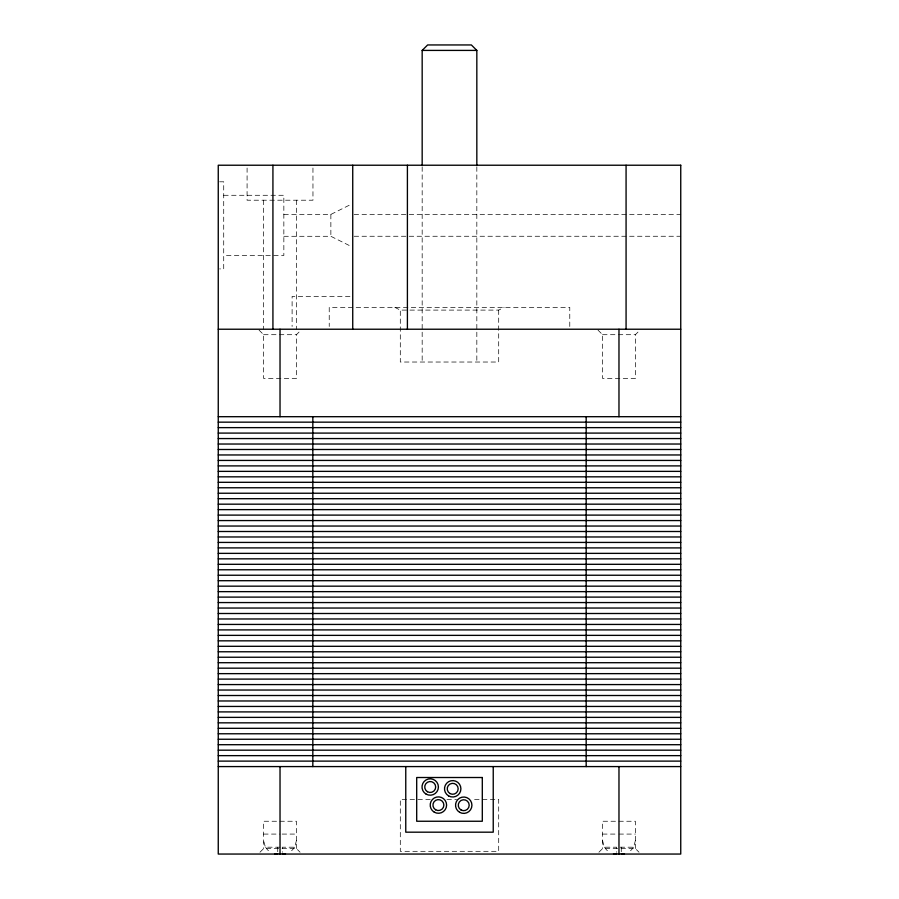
<?xml version="1.0" encoding="UTF-8"?>
<svg xmlns="http://www.w3.org/2000/svg" width="899" height="899" viewBox="0 0 899 899"><rect width="100%" height="100%" fill="white"/><g stroke="black" fill="none" stroke-linecap="round" stroke-linejoin="round"><path stroke-width="0.67" stroke-dasharray="4.5 3.37" d="M296.423 840.644L294.681 847.195L282.32 847.195L282.32 852.274M635.368 840.644L633.626 847.195L618.973 847.195M294.378 847.195L293.793 848.207A13.451 13.451 0 0 1 289.422 852.274M633.323 847.195L632.739 848.207A13.451 13.451 0 0 1 628.367 852.274M259.069 330.135L263.632 334.698L263.632 378.434L296.423 378.434L296.423 334.698L300.985 330.135M598.015 330.135L602.577 334.698L602.577 378.434L635.368 378.434L635.368 334.698L639.931 330.135M259.98 852.23L263.632 848.577L296.423 848.577L300.075 852.23M598.925 852.23L602.577 848.577L635.368 848.577L639.02 852.23M283.848 214.423L330.866 214.423L350.307 204.702M394.83 307.357L400.302 310.099L498.698 310.099L504.17 307.357M219.614 181.8L223.716 181.8L223.716 268.913L219.614 268.913M223.716 195.285L283.848 195.285L283.848 255.428L223.716 255.428M354.139 214.456L680.745 214.456M283.848 236.291L330.866 236.291L350.307 246.011M354.139 236.257L680.745 236.257M349.947 296.423L292.108 296.423L292.108 326.494M263.632 334.698L296.423 334.698M602.577 334.698L635.368 334.698M430.273 799.38L400.302 799.38L400.302 851.319L498.698 851.319L498.698 799.38L471.368 799.38M446.949 799.38L456.58 799.38M263.632 834.081L280.027 834.081M282.151 834.081L296.423 834.081M602.577 834.081L616.849 834.081M618.973 834.081L635.368 834.081M280.027 847.195L265.374 847.195L263.632 840.644M604.622 847.195L605.207 848.207A13.451 13.451 0 0 0 609.578 852.274M265.677 847.195L266.261 848.207A13.451 13.451 0 0 0 270.633 852.274M602.577 840.644L604.319 847.195L616.68 847.195L616.68 852.274M635.368 848.577L635.368 821.248L602.577 821.248L602.577 848.577M621.265 847.195L621.265 852.274M569.775 326.494L569.775 307.357L329.225 307.357L329.225 326.494M498.698 310.099L498.698 362.027L400.302 362.027L400.302 310.099M476.83 166.922L476.83 362.027M422.17 166.922L422.17 362.027M330.866 214.423L330.866 236.291M312.953 168.023L312.964 200.207L247.079 200.207L247.09 168.023M296.423 200.207L296.423 329.225M296.423 848.577L296.423 821.248L263.632 821.248L263.632 848.577M277.735 847.195L277.735 852.274M263.632 200.207L263.632 329.225"/><path stroke-width="1.35" d="M422.17 165.517L422.17 50.411L427.632 44.95L471.368 44.95L476.83 50.411L476.83 165.517M285.489 853.747L282.32 853.747M624.434 853.747L621.265 853.747M422.17 50.411L476.83 50.411M218.255 329.225L680.745 329.225M218.255 416.698L680.745 416.698M218.255 422.159L680.745 422.159M218.255 427.632L680.745 427.632M218.255 433.093L680.745 433.093M218.255 438.566L680.745 438.566M218.255 444.027L680.745 444.027M218.255 449.5L680.745 449.5M218.255 454.961L680.745 454.961M218.255 460.434L680.745 460.434M218.255 465.896L680.745 465.896M218.255 471.368L680.745 471.368M218.255 476.83L680.745 476.83M218.255 482.302L680.745 482.302M218.255 487.764L680.745 487.764M218.255 493.236L680.745 493.236M218.255 498.698L680.745 498.698M218.255 504.17L680.745 504.17M218.255 509.632L680.745 509.632M218.255 515.105L680.745 515.105M218.255 520.566L680.745 520.566M218.255 526.039L680.745 526.039M218.255 531.5L680.745 531.5M218.255 536.973L680.745 536.973M218.255 542.434L680.745 542.434M218.255 547.907L680.745 547.907M218.255 553.368L680.745 553.368M218.255 558.841L680.745 558.841M218.255 564.302L680.745 564.302M218.255 569.775L680.745 569.775M218.255 575.236L680.745 575.236M218.255 580.709L680.745 580.709M218.255 586.17L680.745 586.17M218.255 591.643L680.745 591.643M218.255 597.105L680.745 597.105M218.255 602.566L680.745 602.566M218.255 608.039L680.745 608.039M218.255 613.5L680.745 613.5M218.255 618.973L680.745 618.973M218.255 624.434L680.745 624.434M218.255 629.907L680.745 629.907M218.255 635.368L680.745 635.368M218.255 640.841L680.745 640.841M218.255 646.302L680.745 646.302M218.255 651.775L680.745 651.775M218.255 657.236L680.745 657.236M218.255 662.709L680.745 662.709M218.255 668.171L680.745 668.171M218.255 673.643L680.745 673.643M218.255 679.105L680.745 679.105M218.255 684.577L680.745 684.577M218.255 690.039L680.745 690.039M218.255 695.511L680.745 695.511M218.255 700.973L680.745 700.973M218.255 706.445L680.745 706.445M218.255 711.907L680.745 711.907M218.255 717.38L680.745 717.38M218.255 722.841L680.745 722.841M218.255 728.314L680.745 728.314M218.255 733.775L680.745 733.775M218.255 739.248L680.745 739.248M218.255 744.709L680.745 744.709M218.255 750.182L680.745 750.182M218.255 755.643L680.745 755.643M218.255 761.116L680.745 761.116M218.255 766.577L680.745 766.577M613.511 853.747L616.68 853.747M274.566 853.747L277.735 853.747M626.075 165.225L626.075 329.225M618.973 329.225L618.973 416.698M618.973 766.577L618.973 854.05M586.17 416.698L586.17 766.577M493.236 766.577L493.236 832.182L405.764 832.182L405.764 766.577M407.404 165.225L407.404 329.225M352.734 165.225L352.734 329.225M312.83 416.698L312.83 766.577M280.027 329.225L280.027 416.698M280.027 766.577L280.027 854.05M272.925 165.225L272.925 329.225M680.745 165.225L218.255 165.225L218.255 854.05L680.745 854.05L680.745 165.225M482.302 777.511L416.698 777.511L416.698 821.248L482.302 821.248L482.302 777.511M448.601 795.896A8.203 8.203 0 0 0 460.906 788.794A8.203 8.203 0 0 0 448.601 781.692A8.203 8.203 0 0 0 448.601 795.896M449.972 793.536A5.461 5.461 0 0 0 458.164 788.794A5.461 5.461 0 0 0 449.972 784.063A5.461 5.461 0 0 0 449.972 793.536M459.636 812.314A8.203 8.203 0 0 0 471.93 805.212A8.203 8.203 0 0 0 459.636 798.11A8.203 8.203 0 0 0 459.636 812.314M426.104 794.109A8.203 8.203 0 0 0 438.409 787.007A8.203 8.203 0 0 0 426.104 779.905A8.203 8.203 0 0 0 426.104 794.109M427.474 791.738A5.461 5.461 0 0 0 435.678 787.007A5.461 5.461 0 0 0 427.474 782.265A5.461 5.461 0 0 0 427.474 791.738M434.296 812.179A8.203 8.203 0 0 0 446.601 805.077A8.203 8.203 0 0 0 434.296 797.975A8.203 8.203 0 0 0 434.296 812.179M435.667 809.808A5.461 5.461 0 0 0 443.87 805.077A5.461 5.461 0 0 0 435.667 800.346A5.461 5.461 0 0 0 435.667 809.808M460.996 809.943A5.461 5.461 0 0 0 469.199 805.212A5.461 5.461 0 0 0 460.996 800.481A5.461 5.461 0 0 0 460.996 809.943"/></g></svg>
